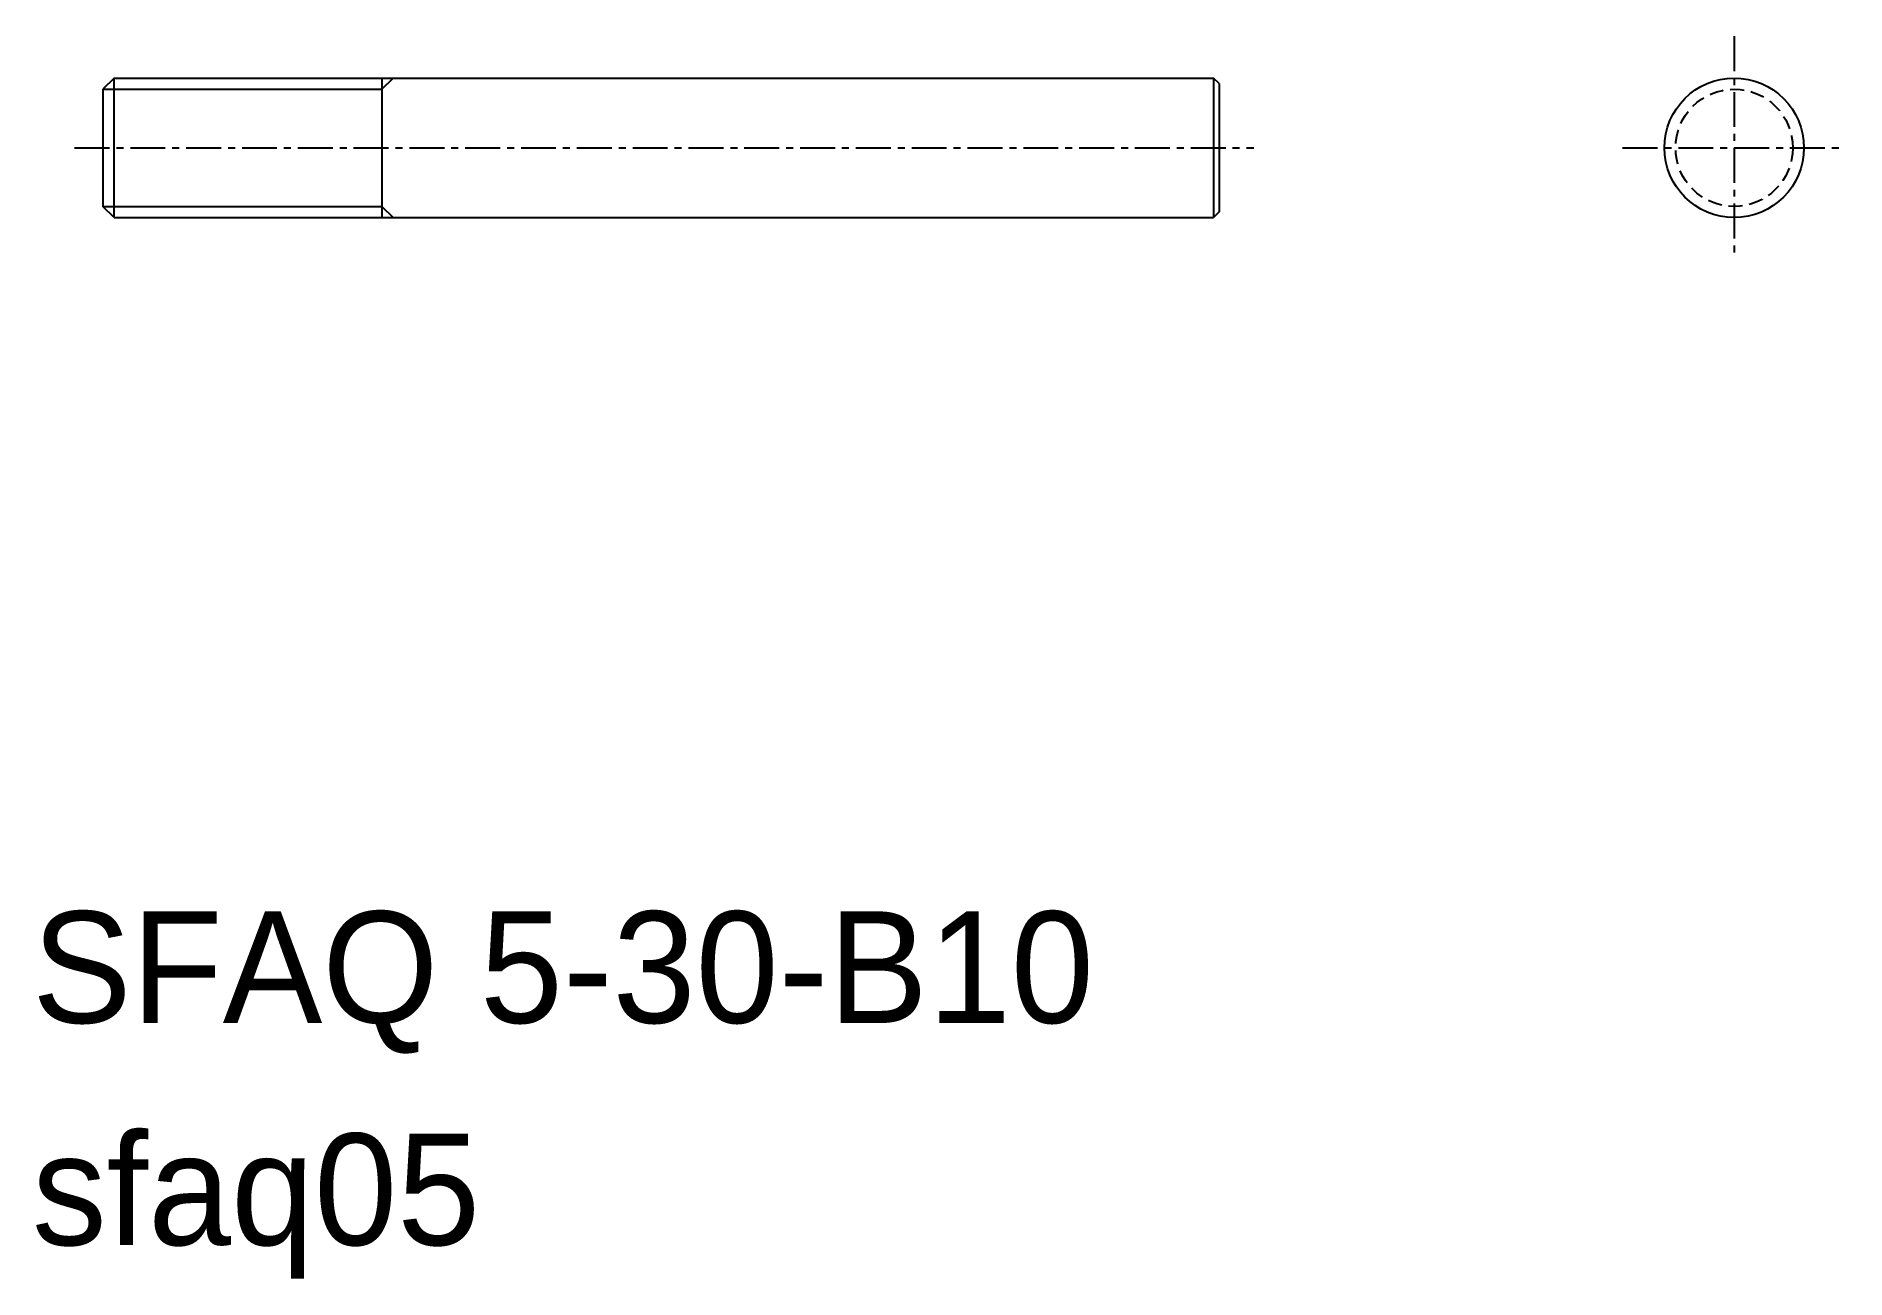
# Model space of a CAD drawing. Extents: x 97 to 161.9, y 76.3 to 120.8.
import ezdxf

# ---------------------------------------------------------------- set-up
doc = ezdxf.new("R2010")
doc.units = 0
doc.linetypes.add('CENTER', pattern=[2, 1.25, -0.25, 0.25, -0.25])
doc.linetypes.add('DASHED', pattern=[0.75, 0.5, -0.25])
doc.layers.get('0').update_dxf_attribs({"linetype": 'CONTINUOUS'})
doc.layers.add('CENTER', color=1, linetype='CENTER')

msp = doc.modelspace()

# ---------------------------------------------------------------- linework, layer by layer
at = {"color": 7, "linetype": 'CONTINUOUS'}
for p, q in [((99.802, 119.294), (99.402, 118.894)), ((99.402, 118.894), (99.402, 114.694)), ((99.802, 119.294), (139.202, 119.294)), ((99.802, 114.294), (99.802, 119.294)), ((109.402, 119.294), (109.402, 114.294)), ((139.202, 119.294), (139.202, 114.294)), ((139.402, 119.094), (139.202, 119.294)), ((139.402, 119.094), (139.402, 114.494)), ((139.402, 118.044), (139.402, 118.044)), ((99.802, 114.294), (99.402, 114.694)), ((99.802, 114.294), (139.202, 114.294)), ((139.402, 114.494), (139.202, 114.294))]:
    msp.add_line(p, q, dxfattribs=at)
at = {"color": 3, "linetype": 'CONTINUOUS'}
for p, q in [((99.402, 118.894), (109.402, 118.894)), ((109.402, 118.894), (109.802, 119.294)), ((99.402, 114.694), (109.402, 114.694)), ((109.402, 114.694), (109.802, 114.294))]:
    msp.add_line(p, q, dxfattribs=at)
at = {"color": 7, "linetype": 'CONTINUOUS'}
msp.add_circle((157.861, 116.794), 2.5, dxfattribs=at)
at = {"color": 3, "linetype": 'DASHED'}
msp.add_circle((157.861, 116.794), 2.1, dxfattribs=at)
at = {"layer": 'CENTER', "color": 1, "linetype": 'CENTER'}
for p, q in [((157.861, 120.794), (157.861, 112.794)), ((98.388, 116.794), (140.65, 116.794)), ((153.861, 116.794), (161.861, 116.794))]:
    msp.add_line(p, q, dxfattribs=at)

# ---------------------------------------------------------------- texts
at = {"color": 7, "linetype": 'CONTINUOUS'}
for s, p in [('SFAQ 5-30-B10', (96.862, 85.434)), ('sfaq05', (96.862, 77.473))]:
    msp.add_text(s, height=4, dxfattribs=at).set_placement(p)

doc.saveas('drawing.dxf')
